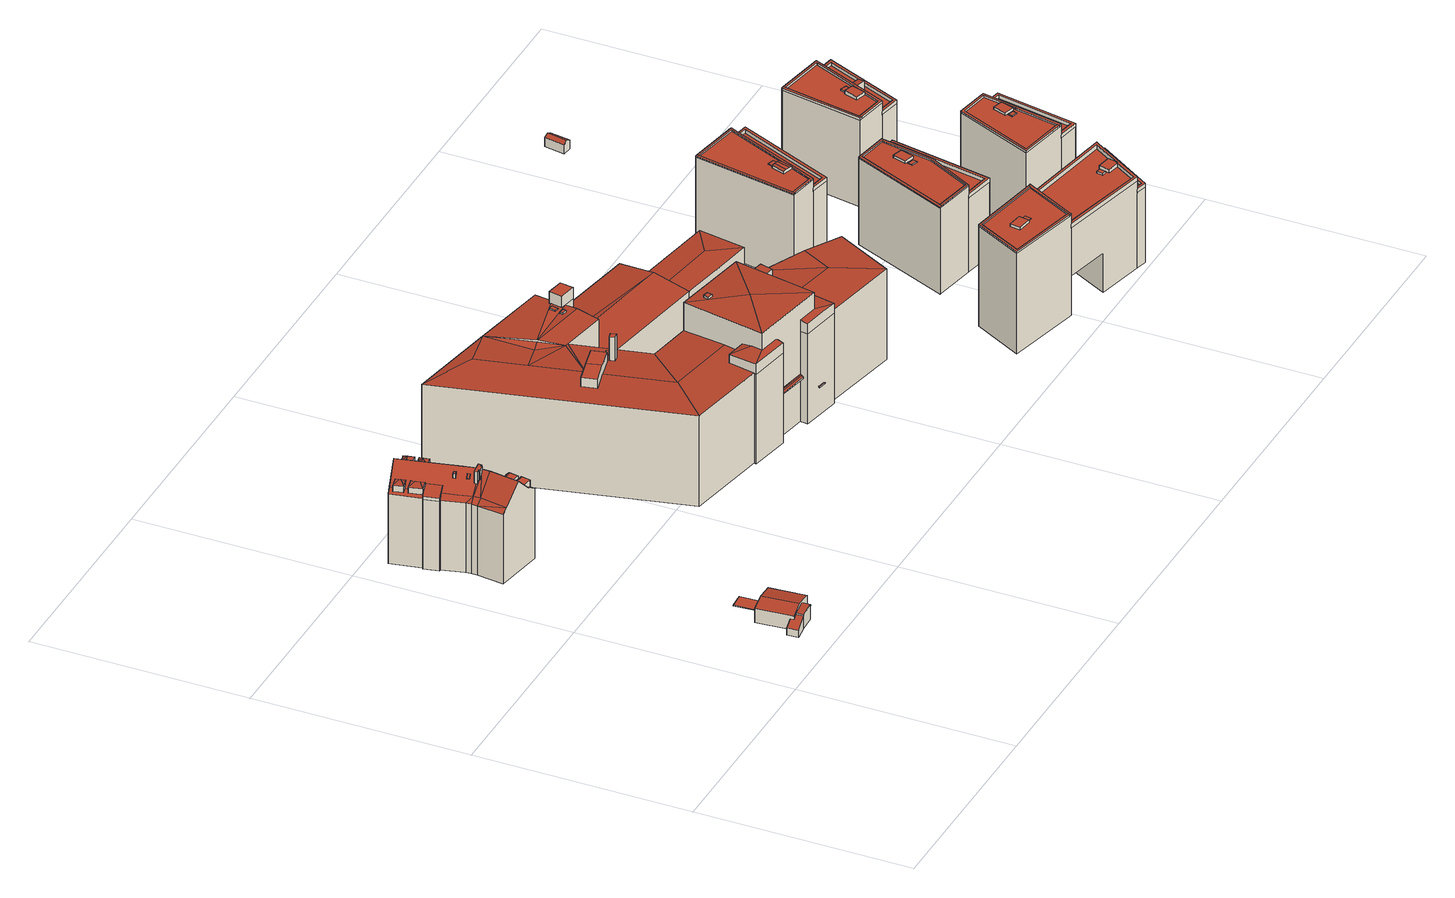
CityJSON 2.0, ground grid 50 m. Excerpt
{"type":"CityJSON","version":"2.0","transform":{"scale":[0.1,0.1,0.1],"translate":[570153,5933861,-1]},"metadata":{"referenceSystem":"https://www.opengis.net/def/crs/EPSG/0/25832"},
"CityObjects":{
"building1":{"type":"Building","attributes":{"Grundfläche 2D":"84.484835","Grundhöhe NN":"4.869"},"children":["building1-1","building1-2"],"geometry":[{"type":"Solid","lod":"3","boundaries":[[[[0,1,2,3,4,5]],[[3,2,6,7,8]],[[9,10,11,12]],[[13,14,15,16,17,18]],[[1,0,19,20,21,22,6,2]],[[17,8,7,6,22,23,18]],[[9,12,24,25,26,27,5,4,3,8,17,16]],[[0,5,27,19]],[[9,16,15,10]],[[10,15,28,29,11]],[[24,12,11,29,26,25]],[[13,18,23,30]],[[14,13,30,31]],[[15,14,31,28]],[[19,27,26,29,28,31,30,23,22,21,20]]]],"semantics":{"surfaces":[{"type":"RoofSurface"},{"type":"WallSurface"},{"type":"GroundSurface"}],"values":[[0,0,0,0,1,1,1,1,1,1,1,1,1,1,2]]}}]},
"building1-1":{"type":"BuildingInstallation","parents":["building1"],"geometry":[{"type":"MultiSurface","lod":"3","boundaries":[[[32,33,34,35,36]],[[37,38,34,33]],[[38,39,35,34]],[[39,40,36,35]],[[36,40,41,37,33,32]],[[39,38,37,41,40]]],"semantics":{"surfaces":[{"type":"RoofSurface"},{"type":"WallSurface"},{"type":"OuterCeilingSurface"}],"values":[0,1,1,1,1,2]}}]},
"building1-2":{"type":"BuildingInstallation","parents":["building1"],"geometry":[{"type":"MultiSurface","lod":"3","boundaries":[[[42,43,24,44]],[[25,45,44,24]],[[45,46,42,44]],[[46,47,43,42]],[[47,25,24,43]],[[47,46,45,25]]],"semantics":{"surfaces":[{"type":"RoofSurface"},{"type":"WallSurface"},{"type":"OuterCeilingSurface"}],"values":[0,1,1,1,1,2]}}]},
"building2":{"type":"Building","attributes":{"Grundfläche 2D":"326.654899","Grundhöhe NN":"5.136"},"children":["building2-1","building2-2","building2-3","building2-4","building2-5","building2-6","building2-7","building2-8","building2-9"],"geometry":[{"type":"MultiSurface","lod":"3","boundaries":[[[48,49,50,51,52,53,54]],[[55,56,57,58,59,60,61,62,63,64,65,66]],[[55,66,65,64,67,68,57,56]],[[69,70,71,58,72,73,74]],[[75,76,77,78,79,80,81,82]],[[83,84,85,86,87,88]],[[89,87,86]],[[89,90,91,87]],[[92,93,90]],[[93,91,90]],[[93,94,95,91]],[[96,97,98,99,100,101,95,94]],[[102,103,104,103,105,106,107,108,109,110,96,111,112]],[[108,107,106,101,100,99,98,97,96,110,109]],[[102,113,103]],[[103,113,114,106,105]],[[115,116,114]],[[116,106,114]],[[115,117,64,116]],[[67,64,117]],[[118,91,95]],[[119,120,118,121,122,123,87]],[[120,119,87,91,118]],[[124,125,126,122,127]],[[80,79,48,54,83,88,87,123,122,126,128,73,72,75,82,81]],[[62,61,60,59,58,71,70,69,74,73,128,126,128,63]],[[63,128,126,125,124]],[[64,63,124,116]],[[106,116,124,101]],[[95,101,124,127,122,121,118]],[[129,130,52,51]],[[84,83,54,53,52,130,85]],[[51,50,49,78,77,129]],[[76,75,72,58,57,68,131,132]],[[77,76,132,133]],[[129,77,133,134]],[[130,129,134,135]],[[85,130,135,136]],[[86,85,136,137]],[[89,86,137,138]],[[90,89,138,139]],[[92,90,139,140]],[[112,111,96,94,93,92,140,141]],[[113,102,112,141,142]],[[114,113,142,143]],[[115,114,143,144]],[[117,115,144,145]],[[68,67,117,145,131]],[[137,136,135,134,133,132,131,145,144,143,142,141,140,139,138]]],"semantics":{"surfaces":[{"type":"RoofSurface"},{"type":"WallSurface"},{"type":"GroundSurface"}],"values":[0,0,0,0,0,0,0,0,0,0,0,0,0,0,0,0,0,0,0,0,0,0,0,0,0,0,0,0,0,0,1,1,1,1,1,1,1,1,1,1,1,1,1,1,1,1,1,1,2]}}]},
"building2-1":{"type":"BuildingInstallation","parents":["building2"],"geometry":[{"type":"MultiSurface","lod":"3","boundaries":[[[146,147,148,149,150,151,152,153,154,155,156,157,158]],[[159,152,151,150,160,128]],[[123,119,161,153,152,159]],[[153,161,162,154]],[[163,156,155,154,162,120]],[[163,118,157,156]],[[158,157,118,164]],[[165,147,146,158,164,121]],[[160,150,149,148,147,165,127,125]]],"semantics":{"surfaces":[{"type":"RoofSurface"},{"type":"WallSurface"}],"values":[0,1,1,1,1,1,1,1,1]}}]},
"building2-2":{"type":"BuildingInstallation","parents":["building2"],"geometry":[{"type":"MultiSurface","lod":"3","boundaries":[[[166,167,168,169]],[[167,166,170,171]],[[168,167,171,172]],[[169,168,172,173]],[[166,169,173,170]]],"semantics":{"surfaces":[{"type":"RoofSurface"},{"type":"WallSurface"}],"values":[0,1,1,1,1]}}]},
"building2-3":{"type":"BuildingInstallation","parents":["building2"],"geometry":[{"type":"MultiSurface","lod":"3","boundaries":[[[174,175,176]],[[177,176,175,178]],[[179,180,178,175,174]],[[181,182,174,176,183]],[[179,174,182,184,185,109,98,186,180]],[[186,178,180]],[[187,177,178]],[[176,177,187,97,110,188,189,183]]],"semantics":{"surfaces":[{"type":"RoofSurface"},{"type":"WallSurface"}],"values":[0,0,0,1,1,1,1,1]}}]},
"building2-4":{"type":"BuildingInstallation","parents":["building2"],"geometry":[{"type":"MultiSurface","lod":"3","boundaries":[[[190,191,192,193]],[[193,192,194,195]],[[190,193,195,196]],[[191,190,196,197]],[[192,191,197,194]]],"semantics":{"surfaces":[{"type":"RoofSurface"},{"type":"WallSurface"}],"values":[0,1,1,1,1]}}]},
"building2-5":{"type":"BuildingInstallation","parents":["building2"],"geometry":[{"type":"MultiSurface","lod":"3","boundaries":[[[198,199,200]],[[201,202,203,204,200,199,205]],[[206,199,198]],[[207,208,209,210,205,199,206]],[[211,103,198,200]],[[206,198,103,212]],[[105,213,107,100,209,208,207,206,212]],[[203,202,214,99,108,104,211,200,204]]],"semantics":{"surfaces":[{"type":"RoofSurface"},{"type":"WallSurface"}],"values":[0,0,0,0,1,1,1,1]}}]},
"building2-6":{"type":"BuildingInstallation","parents":["building2"],"geometry":[{"type":"MultiSurface","lod":"3","boundaries":[[[215,216,217]],[[218,215,217,219]],[[218,219,220]],[[49,48,216,215]],[[218,220,80,221]],[[78,49,215,218,221]]],"semantics":{"surfaces":[{"type":"RoofSurface"},{"type":"WallSurface"}],"values":[0,0,0,1,1,1]}}]},
"building2-7":{"type":"BuildingInstallation","parents":["building2"],"geometry":[{"type":"MultiSurface","lod":"3","boundaries":[[[222,223,224]],[[223,225,226,224]],[[227,223,222]],[[228,229,227]],[[69,230,223,227,229,231]],[[223,230,74,225]],[[232,233,222,224]],[[233,66,61,228,227,222]],[[65,232,224,226,62]]],"semantics":{"surfaces":[{"type":"RoofSurface"},{"type":"WallSurface"}],"values":[0,0,0,0,0,0,1,1,1]}}]},
"building2-8":{"type":"BuildingInstallation","parents":["building2"],"geometry":[{"type":"MultiSurface","lod":"3","boundaries":[[[234,235,236,237,238]],[[239,240,241,242,234,238,70,243]],[[244,234,242]],[[245,246,235,234,244]],[[247,248,242,241,240,60,55]],[[244,242,248,249]],[[245,244,249,250,56,59,71,236,235,246]]],"semantics":{"surfaces":[{"type":"RoofSurface"},{"type":"WallSurface"}],"values":[0,0,0,0,1,1,1]}}]},
"building2-9":{"type":"BuildingInstallation","parents":["building2"],"geometry":[{"type":"MultiSurface","lod":"3","boundaries":[[[251,252,253,254]],[[255,256,257,253,252,258]],[[251,254,259]],[[259,260,251]],[[254,253,261,262]],[[262,81,260,259,254]],[[263,261,253,257,256,255,82]]],"semantics":{"surfaces":[{"type":"RoofSurface"},{"type":"WallSurface"}],"values":[0,0,0,0,1,1,1]}}]},
"building3":{"type":"Building","attributes":{"Grundfläche 2D":"3320.464426","Grundhöhe NN":"-0.001"},"children":["building3-1","building3-2","building3-3","building3-4","building3-5","building3-6","building3-7","building3-8","building3-9"],"geometry":[{"type":"Solid","lod":"3","boundaries":[[[[264,265,266,267,268]],[[264,269,270,271,265]],[[269,272,270]],[[273,274,275,276,277]],[[278,273,277,279]],[[280,281,282,283]],[[284,285,286,287]],[[288,289,290]],[[291,292,293,294,295,296,297,298,299]],[[288,298,297,296,300,289]],[[301,289,300]],[[302,303,304,305,306,307,308,309,310]],[[302,311,312,305,304,303]],[[305,312,313,314,315,316]],[[317,318,319]],[[320,321,322,323,324,325,318,317,326]],[[327,328,329,320,326,330]],[[329,331,332,320]],[[333,334,335,321,320,332,336,324]],[[337,324,336]],[[338,339,340,337]],[[340,325,337]],[[325,324,337]],[[319,340,339]],[[318,325,340,319]],[[341,342,343,344]],[[344,343,345,346]],[[347,348,319,343,342,349,350]],[[346,345,337,336,351]],[[352,353,354,355]],[[356,354,353]],[[357,358,356]],[[354,356,358,359,360],[361,362,363,364,365,366]],[[367,368,369,370,371,355,354,360]],[[372,373,374]],[[374,373,375]],[[376,373,372]],[[375,373,376]],[[377,378,379,380,381,382,383]],[[384,385,386,387,316]],[[388,386,385]],[[389,387,386,388]],[[270,272,328,327]],[[270,327,330,390,265,271]],[[390,391,266,265]],[[266,391,392,268,267]],[[335,334,279,277,276,275,322,321]],[[334,333,278,279]],[[333,324,323,274,273,278]],[[323,322,275,274]],[[342,341,281,280,349]],[[281,341,344,393,282]],[[393,394,283,282]],[[350,349,280,283,394]],[[365,364,285,284,366]],[[364,363,286,285]],[[363,362,287,286]],[[361,366,284,287,362]],[[395,396,397,294,293,292,291,299,398,399]],[[294,397,400,296,295]],[[370,300,296,400,371]],[[370,369,301,300]],[[369,368,289,301]],[[368,367,290,289]],[[371,400,401,402]],[[384,316,403,404,385]],[[388,385,404,405]],[[389,388,405,406]],[[356,353,352,407,408]],[[357,356,408,409]],[[359,358,357,409,410]],[[411,412,397,396,395,399,398,413,414,415,416,417]],[[397,412,401,400]],[[355,371,402,418]],[[352,355,418,407]],[[268,392,419,420,421,415,414,413,398,299,298,372,374,264]],[[290,367,360,359,376,372,298,288]],[[375,376,359,410,422,331]],[[328,272,269,264,374,375,331,329]],[[308,307,423,424]],[[314,381,380,315]],[[403,316,315,380,379,425]],[[423,307,306,305,316,387,389,406]],[[317,319,426,427]],[[326,317,427,428]],[[330,326,428,429]],[[390,330,429,430]],[[391,390,430,431]],[[419,392,391,431,421,420]],[[383,332,331,422,432,377]],[[332,383,382,336]],[[344,311,302,393]],[[393,302,310,394]],[[394,310,309,350]],[[433,348,347,350,309,308,424]],[[319,348,433,426]],[[339,338,337,345,343,319]],[[314,313,351,336,382,381]],[[344,346,351,313,312,311]],[[378,377,432,434]],[[379,378,434,425]],[[430,429,428,427,426,433,424,423,406,405,404,403,425,434,432,422,410,409,408,407,418,402,401,412,411,417,416,415,421,431]]]],"semantics":{"surfaces":[{"type":"RoofSurface"},{"type":"WallSurface"},{"type":"GroundSurface"}],"values":[[0,0,0,0,0,0,0,0,0,0,0,0,0,0,0,0,0,0,0,0,0,0,0,0,0,0,0,0,0,0,0,0,0,0,0,0,0,0,0,0,0,0,1,1,1,1,1,1,1,1,1,1,1,1,1,1,1,1,1,1,1,1,1,1,1,1,1,1,1,1,1,1,1,1,1,1,1,1,1,1,1,1,1,1,1,1,1,1,1,1,1,1,1,1,1,1,1,1,1,1,1,2]]}}]},
"building3-1":{"type":"BuildingInstallation","parents":["building3"],"geometry":[{"type":"MultiSurface","lod":"3","boundaries":[[[435,436,437,438]],[[438,437,439,440]],[[435,438,440,441]],[[436,435,441,442]],[[437,436,442,439]]],"semantics":{"surfaces":[{"type":"RoofSurface"},{"type":"WallSurface"}],"values":[0,1,1,1,1]}}]},
"building3-2":{"type":"BuildingInstallation","parents":["building3"],"geometry":[{"type":"MultiSurface","lod":"3","boundaries":[[[443,444,445,446]],[[446,445,447,448]],[[443,446,448,449]],[[444,443,449,450]],[[445,444,450,447]]],"semantics":{"surfaces":[{"type":"RoofSurface"},{"type":"WallSurface"}],"values":[0,1,1,1,1]}}]},
"building3-3":{"type":"BuildingInstallation","parents":["building3"],"geometry":[{"type":"MultiSurface","lod":"3","boundaries":[[[451,452,453,454]],[[454,453,455,456]],[[451,454,456,457]],[[452,451,457,458]],[[453,452,458,455]]],"semantics":{"surfaces":[{"type":"RoofSurface"},{"type":"WallSurface"}],"values":[0,1,1,1,1]}}]},
"building3-4":{"type":"BuildingInstallation","parents":["building3"],"geometry":[{"type":"MultiSurface","lod":"3","boundaries":[[[459,460,461,462]],[[462,461,463,464]],[[459,462,464,465]],[[460,459,465,466]],[[461,460,466,463]]],"semantics":{"surfaces":[{"type":"RoofSurface"},{"type":"WallSurface"}],"values":[0,1,1,1,1]}}]},
"building3-5":{"type":"BuildingInstallation","parents":["building3"],"geometry":[{"type":"MultiSurface","lod":"3","boundaries":[[[467,468,469,470,471,472,473,474]],[[475,470,469,468,467,476,304]],[[475,477,471,470]],[[477,478,303,479,474,473,472,471]],[[479,476,467,474]]],"semantics":{"surfaces":[{"type":"RoofSurface"},{"type":"WallSurface"}],"values":[0,1,1,1,1]}}]},
"building3-6":{"type":"BuildingInstallation","parents":["building3"],"geometry":[{"type":"MultiSurface","lod":"3","boundaries":[[[480,481,482,483]],[[483,482,484,485]],[[480,483,485,486]],[[481,480,486,487]],[[482,481,487,484]]],"semantics":{"surfaces":[{"type":"RoofSurface"},{"type":"WallSurface"}],"values":[0,1,1,1,1]}}]},
"building3-7":{"type":"BuildingInstallation","parents":["building3"],"geometry":[{"type":"MultiSurface","lod":"3","boundaries":[[[488,489,490,491]],[[492,493,491,490]],[[493,494,488,491]],[[494,495,489,488]],[[495,492,490,489]],[[495,494,493,492]]],"semantics":{"surfaces":[{"type":"RoofSurface"},{"type":"WallSurface"},{"type":"OuterCeilingSurface"}],"values":[0,1,1,1,1,2]}}]},
"building3-8":{"type":"BuildingInstallation","parents":["building3"],"geometry":[{"type":"MultiSurface","lod":"3","boundaries":[[[496,497,498,499]],[[500,501,499,498]],[[502,500,498,497]],[[501,503,496,499]],[[503,502,497,496]],[[502,503,501,500]]],"semantics":{"surfaces":[{"type":"RoofSurface"},{"type":"WallSurface"},{"type":"OuterCeilingSurface"}],"values":[0,1,1,1,1,2]}}]},
"building3-9":{"type":"BuildingInstallation","parents":["building3"],"geometry":[{"type":"MultiSurface","lod":"3","boundaries":[[[504,505,506,507]],[[508,504,507,509]],[[508,509,413]],[[508,413,419]],[[413,414,420,419]],[[414,413,509,507,506,510,511,512]],[[504,508,419,420,513,505]],[[506,505,513,510]],[[420,414,512,511,510,513]]],"semantics":{"surfaces":[{"type":"RoofSurface"},{"type":"WallSurface"},{"type":"OuterCeilingSurface"}],"values":[0,0,0,0,1,1,1,1,2]}}]},
"building4":{"type":"Building","attributes":{"Grundfläche 2D":"441.158643","Grundhöhe NN":"1.069"},"children":["building4-1","building4-2","building4-3","building4-4","building4-5"],"geometry":[{"type":"MultiSurface","lod":"3","boundaries":[[[514,515,516,517,518,519,520,521]],[[522,523,524,525,526,527,528,529,530]],[[531,532,533,534,535,536,537,538,539,540,541,542,543,544,545,546,547,548]],[[549,550,551,552]],[[553,554,555,556,557,558,559,560,561,562,563,564,565]],[[566,567,568,569,570,571,572,573,574,575,576]],[[577,578,517,516]],[[578,579,518,517]],[[579,580,519,518]],[[549,552,521,520]],[[514,521,552,551]],[[551,550,515,514]],[[556,581,526,525]],[[581,582,527,526]],[[582,562,528,527]],[[561,560,559,522,530,529]],[[523,522,559,558]],[[524,523,558,557]],[[583,584,542,541]],[[584,585,586,544,543,542]],[[586,587,588,546,545,544]],[[574,573,572,532,531,548]],[[571,589,533,532,572]],[[589,590,534,533]],[[590,591,535,534]],[[591,592,536,535]],[[567,566,538,537,536,592,568]],[[539,538,566,576]],[[579,578,593,594]],[[580,579,594,595]],[[578,577,596,593]],[[582,581,597,598]],[[599,600,601,602,564,563,562,582,598,603]],[[540,539,576,575,574,548,547,546,555,554,553,565,564,602,583,541]],[[546,588,604,605,606,607,556,555]],[[581,556,607,597]],[[550,549,520,519,586,585,584,516,515]],[[608,604,588,587,586,519,580,595,609,610]],[[584,583,602,611,612,596,577,516]],[[601,600,606,605]],[[612,611,608,610]],[[596,612,610,609,595,594,593]],[[598,597,607,606,600,599,603]],[[608,611,602,601,605,604]]],"semantics":{"surfaces":[{"type":"RoofSurface"},{"type":"WallSurface"},{"type":"GroundSurface"},{"type":"OuterCeilingSurface"}],"values":[0,0,0,0,0,0,1,1,1,1,1,1,1,1,1,1,1,1,1,1,1,1,1,1,1,1,1,1,1,1,1,1,1,1,1,1,1,1,1,1,1,2,2,3]}}]},
"building4-1":{"type":"BuildingInstallation","parents":["building4"],"geometry":[{"type":"MultiSurface","lod":"3","boundaries":[[[529,528,613,614,615,616,617,618,525,524]],[[564,565,553,554,555,618,617,616,615,614]],[[556,525,618,555]],[[557,561,529,524]],[[562,563,564,614,613,528]]],"semantics":{"surfaces":[{"type":"RoofSurface"},{"type":"WallSurface"}],"values":[0,1,1,1,1]}}]},
"building4-2":{"type":"BuildingInstallation","parents":["building4"],"geometry":[{"type":"MultiSurface","lod":"3","boundaries":[[[619,620,621,622]],[[623,624,620,619]],[[622,621,625,626]],[[619,622,626,623]],[[621,620,624,625]]],"semantics":{"surfaces":[{"type":"RoofSurface"},{"type":"WallSurface"}],"values":[0,1,1,1,1]}}]},
"building4-3":{"type":"BuildingInstallation","parents":["building4"],"geometry":[{"type":"MultiSurface","lod":"3","boundaries":[[[627,628,629,630,631]],[[627,631,632,633]],[[633,634,628,627]],[[634,635,629,628]],[[635,636,632,631,630,629]]],"semantics":{"surfaces":[{"type":"RoofSurface"},{"type":"WallSurface"}],"values":[0,1,1,1,1]}}]},
"building4-4":{"type":"BuildingInstallation","parents":["building4"],"geometry":[{"type":"MultiSurface","lod":"3","boundaries":[[[592,591,590,589,637,638,639]],[[640,568,592,639]],[[571,641,637,589]],[[641,642,638,637]],[[642,640,639,638]]],"semantics":{"surfaces":[{"type":"RoofSurface"},{"type":"WallSurface"}],"values":[0,1,1,1,1]}}]},
"building4-5":{"type":"BuildingInstallation","parents":["building4"],"geometry":[{"type":"MultiSurface","lod":"3","boundaries":[[[643,644,645,646]],[[647,648,646,645]],[[643,646,648,649]],[[649,650,644,643]],[[645,644,650,647]]],"semantics":{"surfaces":[{"type":"RoofSurface"},{"type":"WallSurface"}],"values":[0,1,1,1,1]}}]},
"building5":{"type":"Building","attributes":{"Grundfläche 2D":"359.126870","Grundhöhe NN":"4.534"},"children":["building5-1","building5-2"],"geometry":[{"type":"Solid","lod":"3","boundaries":[[[[651,652,653,654,655,656,657,658,659,660]],[[661,662,663,664,665,666,667,668,669]],[[670,669,668,671,672,673,674,663,662,675]],[[676,677,678,679,680,681]],[[682,683,684,685,686]],[[687,654,653,652,688,689]],[[687,690,655,654]],[[690,691,656,655]],[[658,657,678,677]],[[659,658,677,676]],[[676,681,660,659]],[[692,693,665,664]],[[693,694,695,667,666,665]],[[695,696,668,667]],[[669,684,683,661]],[[682,662,661,683]],[[697,692,664,663]],[[696,698,671,668]],[[698,699,700,673,672,671]],[[700,701,674,673]],[[701,697,663,674]],[[675,662,682,686]],[[686,685,670,675]],[[669,670,685,684]],[[690,687,702,703]],[[691,690,703,704]],[[687,689,688,705,706,702]],[[707,695,694,693,708,709]],[[705,688,652,698,696,695,707,710]],[[660,681,680,700,699,698,652,651]],[[700,680,679,701]],[[697,701,679,678,657]],[[692,697,657,656]],[[692,656,691,704,708,693]],[[702,706,705,710,707,709,708,704,703]]]],"semantics":{"surfaces":[{"type":"RoofSurface"},{"type":"WallSurface"},{"type":"GroundSurface"}],"values":[[0,0,0,0,0,1,1,1,1,1,1,1,1,1,1,1,1,1,1,1,1,1,1,1,1,1,1,1,1,1,1,1,1,1,2]]}}]},
"building5-1":{"type":"BuildingInstallation","parents":["building5"],"geometry":[{"type":"MultiSurface","lod":"3","boundaries":[[[711,712,713,714]],[[715,716,712,711]],[[716,717,713,712]],[[717,718,714,713]],[[711,714,718,715]]],"semantics":{"surfaces":[{"type":"RoofSurface"},{"type":"WallSurface"}],"values":[0,1,1,1,1]}}]},
"building5-2":{"type":"BuildingInstallation","parents":["building5"],"geometry":[{"type":"MultiSurface","lod":"3","boundaries":[[[719,720,721,722]],[[722,721,723,724]],[[719,722,724,725]],[[720,719,725,726]],[[721,720,726,723]]],"semantics":{"surfaces":[{"type":"RoofSurface"},{"type":"WallSurface"}],"values":[0,1,1,1,1]}}]},
"building6":{"type":"Building","attributes":{"Grundfläche 2D":"359.725654","Grundhöhe NN":"4.235"},"children":["building6-1","building6-2"],"geometry":[{"type":"Solid","lod":"3","boundaries":[[[[727,728,729,730,731,732,733,734,735,736,737,738,739,740]],[[734,733,727,740,741,742]],[[743,744,745,746,747,748,749,750,751,752,753]],[[754,755,756,757,758,759,760]],[[761,762,763,764,765,766]],[[728,727,760,759]],[[759,758,757,756,755,732,731,730,729,728]],[[733,732,755,754]],[[767,735,734,768]],[[767,769,770,771,738,737,736,735]],[[771,772,773,740,739,738]],[[774,768,734,742]],[[733,754,760,727]],[[773,775,741,740]],[[775,774,742,741]],[[776,777,778,779,749,748,747,746]],[[779,780,750,749]],[[780,781,751,750]],[[762,761,766,743,753,752]],[[744,743,766,765]],[[765,764,745,744]],[[775,773,772,771,751,781,782,783,784]],[[774,775,784,785]],[[767,768,774,785,786]],[[745,764,763,762,752,751,771,770,769,767,786,776,746]],[[780,779,787,788]],[[781,780,788,782]],[[779,778,777,776,786,789,790,787]],[[783,782,788,787,790,789,786,785,784]]]],"semantics":{"surfaces":[{"type":"RoofSurface"},{"type":"WallSurface"},{"type":"GroundSurface"}],"values":[[0,0,0,0,0,1,1,1,1,1,1,1,1,1,1,1,1,1,1,1,1,1,1,1,1,1,1,1,2]]}}]},
"building6-1":{"type":"BuildingInstallation","parents":["building6"],"geometry":[{"type":"MultiSurface","lod":"3","boundaries":[[[791,792,793,794]],[[795,796,792,791]],[[796,797,793,792]],[[797,798,794,793]],[[791,794,798,795]]],"semantics":{"surfaces":[{"type":"RoofSurface"},{"type":"WallSurface"}],"values":[0,1,1,1,1]}}]},
"building6-2":{"type":"BuildingInstallation","parents":["building6"],"geometry":[{"type":"MultiSurface","lod":"3","boundaries":[[[799,800,801,802,803]],[[801,800,804,805]],[[806,807,805,804]],[[804,800,799,808,758,729,806]],[[809,807,806,729,758]],[[807,809,810,811,812,803,802,801,805]],[[812,808,799,803]]],"semantics":{"surfaces":[{"type":"RoofSurface"},{"type":"WallSurface"}],"values":[0,0,0,1,1,1,1]}}]},
"building7":{"type":"Building","attributes":{"Grundfläche 2D":"297.508165","Grundhöhe NN":"1.286"},"children":["building7-1","building7-2"],"geometry":[{"type":"Solid","lod":"3","boundaries":[[[[813,814,815,816,817,818,819,820,821,822,823]],[[824,819,818,825,826,823,822,827]],[[828,829,830,831,832,833,834,835]],[[836,837,838,839,840,841,842,843,844]],[[845,846,847,848]],[[849,850,821,820]],[[850,851,822,821]],[[844,843,813,823]],[[843,842,814,813]],[[840,816,815,814,842,841]],[[840,839,817,816]],[[839,838,818,817]],[[852,849,820,819]],[[825,818,838,837]],[[826,825,837,836]],[[823,826,836,844]],[[851,853,827,822]],[[853,854,824,827]],[[854,852,819,824]],[[855,856,829,828]],[[856,857,830,829]],[[857,858,831,830]],[[833,832,847,846]],[[834,833,846,845]],[[845,848,835,834]],[[849,852,854,859,860,855,828]],[[848,847,832,831,850,849,828,835]],[[851,850,831,858,861,862,853]],[[854,853,862,859]],[[857,856,863,864]],[[858,857,864,861]],[[856,855,860,863]],[[859,862,861,864,863,860]]]],"semantics":{"surfaces":[{"type":"RoofSurface"},{"type":"WallSurface"},{"type":"GroundSurface"}],"values":[[0,0,0,0,0,1,1,1,1,1,1,1,1,1,1,1,1,1,1,1,1,1,1,1,1,1,1,1,1,1,1,1,2]]}}]},
"building7-1":{"type":"BuildingInstallation","parents":["building7"],"geometry":[{"type":"MultiSurface","lod":"3","boundaries":[[[865,866,867,868]],[[865,868,869,870]],[[870,871,866,865]],[[867,866,871,872]],[[872,869,868,867]]],"semantics":{"surfaces":[{"type":"RoofSurface"},{"type":"WallSurface"}],"values":[0,1,1,1,1]}}]},
"building7-2":{"type":"BuildingInstallation","parents":["building7"],"geometry":[{"type":"MultiSurface","lod":"3","boundaries":[[[873,874,875,876]],[[876,875,877,878]],[[873,876,878,879]],[[874,873,879,880]],[[875,874,880,877]]],"semantics":{"surfaces":[{"type":"RoofSurface"},{"type":"WallSurface"}],"values":[0,1,1,1,1]}}]},
"building8":{"type":"Building","attributes":{"Grundfläche 2D":"10.419592","Grundhöhe NN":"4.836"},"geometry":[{"type":"Solid","lod":"3","boundaries":[[[[881,882,883,884]],[[885,881,884,886]],[[886,884,883,887,888]],[[885,886,888,889]],[[882,881,885,889,890]],[[883,882,890,887]],[[888,887,890,889]]]],"semantics":{"surfaces":[{"type":"RoofSurface"},{"type":"WallSurface"},{"type":"GroundSurface"}],"values":[[0,0,1,1,1,1,2]]}}]},
"building9":{"type":"Building","attributes":{"Grundfläche 2D":"299.231883","Grundhöhe NN":"4.235"},"children":["building9-1","building9-2","building9-3"],"geometry":[{"type":"Solid","lod":"3","boundaries":[[[[891,892,893,894,895,896]],[[897,898,899,900,901,894,893,902,903,904,892,891,905]],[[906,907,908,909,910,911,912,913,914,915]],[[916,917,918,919,920]],[[921,922,923,924]],[[925,926,891,896]],[[892,919,918,893]],[[927,928,895,894]],[[928,925,896,895]],[[902,893,918,917]],[[917,916,903,902]],[[916,920,904,903]],[[892,904,920,919]],[[926,929,930,897,905,891]],[[930,931,932,933,900,899,898,897]],[[933,934,901,900]],[[934,927,894,901]],[[922,921,911,910]],[[912,911,921,924]],[[913,912,924,923]],[[935,936,937,907,906,915]],[[937,938,908,907]],[[939,909,908,938]],[[940,935,915,930,929,926,925,941,942]],[[913,923,922,910,933,932,931,930,915,914]],[[934,933,910,909]],[[927,934,909,939,943,944,928]],[[925,928,944,941]],[[939,938,945,943]],[[946,937,936,935,940,947]],[[938,937,946,945]],[[944,943,945,946,947,940,942,941]]]],"semantics":{"surfaces":[{"type":"RoofSurface"},{"type":"WallSurface"},{"type":"GroundSurface"}],"values":[[0,0,0,0,0,1,1,1,1,1,1,1,1,1,1,1,1,1,1,1,1,1,1,1,1,1,1,1,1,1,1,2]]}}]},
"building9-1":{"type":"BuildingInstallation","parents":["building9"],"geometry":[{"type":"MultiSurface","lod":"3","boundaries":[[[948,949,950,951]],[[952,953,949,948]],[[950,949,953,954]],[[954,955,951,950]],[[948,951,955,952]]],"semantics":{"surfaces":[{"type":"RoofSurface"},{"type":"WallSurface"}],"values":[0,1,1,1,1]}}]},
"building9-2":{"type":"BuildingInstallation","parents":["building9"],"geometry":[{"type":"MultiSurface","lod":"3","boundaries":[[[956,957,958,959]],[[959,958,960,961]],[[956,959,961,962]],[[957,956,962,963]],[[958,957,963,960]]],"semantics":{"surfaces":[{"type":"RoofSurface"},{"type":"WallSurface"}],"values":[0,1,1,1,1]}}]},
"building9-3":{"type":"BuildingInstallation","parents":["building9"],"geometry":[{"type":"MultiSurface","lod":"3","boundaries":[[[964,965,966,967]],[[967,966,968,969]],[[969,970,964,967]],[[970,971,965,964]],[[966,965,971,968]]],"semantics":{"surfaces":[{"type":"RoofSurface"},{"type":"WallSurface"}],"values":[0,1,1,1,1]}}]}
},
"vertices":[
[207,157,93],[166,153,100],[162,153,101],[170,68,101],[196,70,97],[214,72,93],[125,149,93],[132,72,93],[133,64,93],[145,65,93],[146,48,93],[183,51,96],[182,69,96],[110,70,76],[113,44,76],[146,48,90],[145,65,90],[133,64,85],[132,72,85],[207,157,59],[166,153,59],[162,153,59],[125,149,59],[132,72,59],[182,69,88],[182,69,82],[182,69,59],[214,72,59],[146,48,59],[183,51,59],[110,70,59],[113,44,59],
[162,153,85],[166,153,85],[164,202,85],[129,199,85],[133,150,85],[166,153,83],[164,202,83],[129,199,83],[133,150,83],[162,153,83],
[197,56,84],[196,70,84],[183,55,88],[183,55,82],[197,56,82],[196,70,82],
[46,856,251],[27,852,243],[20,850,241],[16,849,239],[24,814,239],[28,815,241],[54,821,251],[115,915,240],[109,938,240],[107,946,240],[97,944,246],[99,935,246],[105,912,246],[107,903,246],[113,881,246],[133,799,246],[143,800,240],[123,883,240],[117,905,240],[135,886,234],[120,949,234],[96,892,259],[96,912,254],[97,935,248],[61,935,282],[94,794,282],[96,887,260],[18,925,240],[4,921,232],[20,850,232],[27,852,236],[35,854,240],[28,884,240],[26,894,240],[20,916,240],[43,819,240],[36,817,237],[28,815,232],[41,763,232],[58,754,240],[50,786,240],[42,751,232],[42,737,232],[59,738,240],[35,676,232],[49,674,240],[91,666,282],[101,736,282],[126,660,246],[127,668,246],[131,691,246],[132,697,246],[135,719,246],[136,730,246],[152,687,234],[150,701,236],[142,696,240],[148,717,239],[146,728,240],[143,718,241],[137,696,243],[135,690,244],[129,668,246],[137,658,240],[147,656,234],[158,726,234],[160,742,234],[160,768,234],[148,766,240],[155,802,234],[101,753,282],[78,753,259],[85,753,266],[101,757,282],[101,759,282],[77,756,259],[138,764,246],[105,763,278],[101,763,282],[105,760,279],[101,764,282],[16,849,232],[24,814,232],[120,949,61],[4,921,61],[20,850,61],[16,849,61],[24,814,61],[28,815,61],[41,763,61],[42,751,61],[42,737,61],[35,676,61],[147,656,61],[158,726,61],[160,742,61],[160,768,61],[155,802,61],
[101,757,289],[105,757,289],[105,760,289],[105,763,289],[105,764,289],[101,764,289],[77,761,289],[78,753,289],[85,754,289],[85,753,289],[85,751,289],[101,753,289],[100,757,289],[77,761,260],[105,764,278],[78,753,260],[85,754,266],[85,751,266],[100,757,281],[105,757,278],
[80,772,266],[87,774,273],[86,780,273],[78,778,266],[80,772,265],[87,774,272],[86,780,272],[78,778,265],
[149,688,253],[136,679,262],[145,666,253],[121,669,253],[114,682,262],[148,688,253],[125,692,253],[147,678,236],[149,688,236],[145,666,236],[148,688,236],[141,689,240],[125,692,252],[121,669,252],[138,667,240],[141,666,239],
[80,808,274],[71,806,274],[72,800,274],[81,803,274],[72,800,264],[81,803,273],[80,808,273],[71,806,264],
[150,701,253],[140,708,262],[149,694,253],[121,706,258],[125,698,253],[126,698,253],[132,697,253],[118,711,262],[153,717,253],[145,718,253],[135,719,253],[129,720,253],[128,720,253],[149,694,236],[153,717,236],[145,718,240],[126,698,252],
[27,852,250],[47,857,253],[45,868,253],[20,883,250],[43,877,253],[40,887,253],[20,883,236],
[125,907,253],[116,894,261],[130,885,253],[105,880,253],[106,879,253],[107,903,253],[101,901,253],[97,894,257],[94,888,261],[97,893,258],[130,885,237],[125,907,237],
[109,926,261],[97,935,253],[93,934,253],[88,923,259],[87,920,261],[97,911,253],[98,911,253],[105,912,253],[123,916,253],[97,912,254],[117,940,253],[111,938,253],[109,938,253],[121,916,237],[123,916,237],[117,940,237],[111,938,240],
[36,907,253],[36,909,253],[12,915,250],[18,892,250],[33,919,253],[20,916,251],[19,916,251],[36,910,253],[19,892,251],[38,897,253],[12,915,236],[18,892,236],[19,916,239],
[772,432,260],[725,423,256],[819,406,256],[822,420,259],[822,423,260],[777,458,260],[735,489,256],[726,429,256],[781,481,256],[577,740,259],[527,728,257],[535,694,257],[585,706,259],[586,706,259],[627,752,257],[635,718,257],[781,917,263],[775,886,263],[815,879,263],[820,910,263],[1064,544,251],[1069,573,253],[1030,580,253],[1025,551,251],[960,423,260],[1009,440,256],[964,449,256],[906,405,259],[906,403,259],[905,400,258],[904,390,256],[959,380,256],[996,373,256],[994,374,256],[955,399,260],[906,408,260],[1000,394,256],[1001,394,256],[815,879,157],[825,876,157],[836,874,157],[1076,817,160],[1080,838,157],[1092,902,148],[799,954,148],[792,915,153],[820,910,153],[787,884,157],[784,866,160],[772,801,151],[770,801,151],[766,778,148],[1059,729,148],[401,1029,232],[523,972,237],[616,991,232],[621,553,237],[585,706,237],[535,694,235],[527,728,235],[577,740,237],[550,857,237],[534,464,232],[735,489,235],[781,481,235],[789,524,237],[726,429,232],[808,626,232],[705,644,232],[627,752,235],[635,718,235],[586,706,237],[664,820,232],[656,822,232],[642,879,233],[642,880,233],[614,872,233],[775,886,236],[780,912,235],[642,880,238],[787,884,236],[642,879,238],[782,854,238],[799,954,232],[800,958,232],[781,917,234],[792,915,234],[772,801,232],[1260,478,232],[1175,522,237],[1137,452,237],[1189,344,232],[1077,573,232],[1078,577,232],[1031,585,232],[991,592,232],[971,484,237],[1046,547,233],[1025,551,234],[1030,580,232],[1069,573,232],[1067,565,232],[1064,544,233],[964,449,235],[1009,440,235],[1001,394,233],[1000,394,233],[998,380,232],[955,399,301],[881,509,310],[772,432,301],[808,626,301],[991,592,301],[746,637,121],[772,777,121],[773,777,121],[766,778,121],[770,801,121],[664,820,121],[705,644,121],[1184,707,148],[1254,695,148],[1202,761,152],[1069,782,152],[1273,805,148],[1080,838,148],[725,423,231],[819,406,231],[822,423,232],[815,879,236],[820,910,234],[906,403,232],[905,400,232],[904,390,232],[906,408,232],[906,405,232],[996,373,232],[996,373,10],[998,380,10],[1059,729,10],[1254,695,10],[1273,805,10],[1080,838,10],[1260,478,10],[1077,573,10],[1078,577,10],[991,592,10],[905,400,10],[904,390,10],[906,408,128],[906,408,119],[906,408,10],[906,405,10],[906,403,10],[1189,344,10],[822,423,128],[822,423,119],[822,423,10],[808,626,10],[1092,902,10],[799,954,10],[773,777,10],[616,991,10],[401,1029,10],[534,464,10],[726,429,10],[725,423,10],[819,406,10],[746,637,10],[800,958,10],[772,777,10],
[670,737,235],[658,734,235],[661,722,235],[673,725,235],[661,722,233],[673,725,232],[670,737,232],[658,734,233],
[769,905,238],[759,907,238],[756,892,238],[766,890,238],[756,892,236],[766,890,236],[769,905,235],[759,907,235],
[753,880,240],[751,873,240],[763,870,240],[765,878,240],[763,870,237],[765,878,236],[753,880,236],[751,873,237],
[839,595,309],[836,583,309],[848,580,309],[851,592,309],[848,580,304],[851,592,303],[839,595,303],[836,583,304],
[835,869,160],[836,874,159],[836,876,159],[837,881,159],[826,883,159],[825,877,159],[825,876,159],[824,871,160],[837,881,156],[835,869,158],[826,883,156],[825,877,157],[824,871,158],
[654,720,292],[641,717,292],[644,704,292],[657,707,292],[644,704,234],[657,707,234],[654,720,234],[641,717,234],
[1232,609,98],[1247,696,98],[1184,707,106],[1169,620,106],[1184,707,96],[1169,620,96],[1232,609,96],[1247,696,96],
[939,379,83],[958,376,83],[959,380,83],[940,383,83],[959,380,81],[940,383,81],[958,376,81],[939,379,81],
[821,418,124],[821,415,121],[905,400,122],[906,403,124],[822,420,126],[906,405,126],[905,400,119],[906,403,119],[906,405,119],[821,415,119],
[1719,13,216],[1699,18,216],[1696,12,216],[1722,6,216],[1806,137,216],[1778,142,216],[1775,137,216],[1795,133,216],[1314,107,271],[1368,211,271],[1536,180,271],[1539,185,271],[1365,217,271],[1305,103,271],[1475,63,271],[1478,69,271],[1476,69,271],[1544,178,246],[1768,137,246],[1733,83,246],[1734,82,246],[1727,71,246],[1726,71,246],[1694,21,246],[1693,19,246],[1485,68,246],[1483,66,246],[1481,62,246],[1696,12,246],[1775,137,246],[1778,142,246],[1776,142,246],[1545,184,246],[1544,183,246],[1542,178,246],[1775,137,207],[1699,18,207],[1719,13,207],[1795,133,207],[1541,177,268],[1544,183,268],[1545,184,268],[1539,185,268],[1536,180,268],[1368,211,268],[1314,107,268],[1476,69,268],[1478,69,268],[1475,63,268],[1476,63,268],[1481,62,268],[1483,66,268],[1693,19,236],[1694,21,236],[1726,71,236],[1727,71,236],[1734,82,236],[1733,83,236],[1768,137,236],[1544,178,236],[1542,178,236],[1541,177,236],[1485,68,236],[1696,12,207],[1722,6,207],[1806,137,207],[1778,142,207],[1365,217,268],[1305,103,268],[1481,62,236],[1696,12,236],[1775,137,236],[1778,142,236],[1776,142,236],[1545,184,236],[1733,83,244],[1734,82,244],[1727,71,244],[1726,71,244],[1722,6,21],[1806,137,21],[1778,142,21],[1696,12,21],[1365,217,21],[1305,103,21],[1476,63,21],[1480,62,21],[1480,62,118],[1481,62,118],[1475,63,21],[1545,184,118],[1544,184,118],[1544,184,21],[1539,185,21],[1652,164,118],[1776,142,21],[1652,164,21],[1586,38,118],[1586,38,21],
[1476,63,271],[1481,62,271],[1483,66,271],[1541,177,271],[1544,183,271],[1545,184,271],
[1437,146,269],[1426,147,269],[1424,132,269],[1434,130,269],[1437,146,268],[1426,147,268],[1424,132,268],[1434,130,268],
[1390,158,274],[1386,133,274],[1419,128,274],[1420,133,274],[1423,153,274],[1423,153,268],[1390,158,268],[1386,133,268],[1419,128,268],[1420,133,268],
[1735,96,244],[1703,102,244],[1698,77,244],[1698,77,236],[1735,96,236],[1703,102,236],
[1698,98,240],[1687,100,240],[1685,85,240],[1695,83,240],[1685,85,236],[1695,83,236],[1698,98,236],[1687,100,236],
[1493,302,246],[1491,298,246],[1494,298,246],[1564,285,246],[1608,525,246],[1571,532,246],[1570,527,246],[1601,520,246],[1559,293,246],[1495,304,246],[1494,540,270],[1564,527,270],[1570,527,270],[1571,532,270],[1490,546,270],[1392,318,270],[1392,317,270],[1397,316,270],[1400,321,270],[1489,304,270],[1491,298,270],[1493,302,270],[1548,405,270],[1570,526,270],[1543,408,270],[1559,293,237],[1601,520,237],[1570,527,237],[1570,526,237],[1548,405,237],[1495,304,237],[1564,527,267],[1494,540,267],[1400,321,267],[1489,304,267],[1543,408,267],[1564,285,237],[1491,298,237],[1494,298,237],[1608,525,237],[1571,532,237],[1571,532,267],[1490,546,267],[1392,318,267],[1392,317,267],[1397,316,267],[1570,527,267],[1491,298,267],[1493,302,267],[1548,405,267],[1570,526,267],[1564,285,55],[1608,525,55],[1571,532,55],[1491,298,55],[1494,298,55],[1392,317,55],[1490,546,55],[1392,318,55],[1397,316,55],
[1512,451,274],[1535,444,274],[1544,475,274],[1521,482,274],[1512,451,267],[1535,444,267],[1544,475,267],[1521,482,267],
[1514,446,269],[1512,435,269],[1526,431,269],[1529,441,269],[1526,431,267],[1529,441,267],[1514,446,267],[1512,435,267],
[1358,845,270],[1471,824,270],[1397,654,270],[1397,653,270],[1376,606,270],[1376,604,270],[1316,615,270],[1315,609,270],[1379,598,270],[1475,822,270],[1476,823,270],[1478,828,270],[1477,829,270],[1359,850,270],[1353,851,270],[1310,610,270],[1517,815,246],[1423,597,246],[1382,604,246],[1379,598,246],[1381,598,246],[1422,590,246],[1427,589,246],[1526,819,246],[1478,828,246],[1476,823,246],[1477,823,246],[1316,615,267],[1376,604,267],[1376,606,267],[1397,653,267],[1397,654,267],[1471,824,267],[1358,845,267],[1477,823,237],[1476,823,237],[1475,822,237],[1382,604,237],[1423,597,237],[1517,815,237],[1379,598,267],[1315,609,267],[1475,822,267],[1476,823,267],[1478,828,267],[1477,829,267],[1359,850,267],[1310,610,267],[1353,851,267],[1379,598,237],[1381,598,237],[1422,590,237],[1427,589,237],[1526,819,237],[1478,828,237],[1478,828,52],[1477,829,52],[1353,851,52],[1310,610,52],[1379,598,52],[1427,589,52],[1526,819,52],[1381,598,52],[1422,590,52],
[1388,695,269],[1403,690,269],[1406,700,269],[1391,705,269],[1388,695,267],[1403,690,267],[1406,700,267],[1391,705,267],
[1373,661,273],[1381,659,274],[1390,690,274],[1387,691,274],[1382,692,273],[1390,656,274],[1399,688,274],[1397,654,273],[1406,686,273],[1373,661,267],[1406,686,267],[1390,690,267],[1387,691,267],[1382,692,267],
[1836,385,241],[1837,385,241],[1831,351,241],[1831,349,241],[1829,349,241],[1810,246,241],[1809,240,241],[1815,239,241],[1850,432,241],[1844,433,241],[1843,427,241],[1693,262,241],[1701,266,241],[1776,439,241],[1772,446,241],[1815,239,215],[1865,230,215],[1900,422,215],[1850,432,215],[1849,425,215],[1893,417,215],[1860,238,215],[1816,246,215],[1776,439,237],[1701,266,237],[1810,246,237],[1829,349,237],[1831,349,237],[1831,351,237],[1837,385,237],[1836,385,237],[1843,427,237],[1860,238,207],[1893,417,207],[1849,425,207],[1816,246,207],[1815,239,237],[1850,432,237],[1844,433,237],[1809,240,237],[1772,446,237],[1693,262,237],[1815,239,207],[1865,230,207],[1900,422,207],[1850,432,207],[1693,262,23],[1815,239,23],[1850,432,23],[1772,446,23],[1865,230,23],[1900,422,23],
[1834,383,243],[1811,390,243],[1801,359,243],[1825,352,243],[1825,352,237],[1834,383,237],[1811,390,237],[1801,359,237],
[1805,354,239],[1802,344,239],[1816,340,239],[1819,350,239],[1816,340,237],[1819,350,237],[1805,354,237],[1802,344,237],
[1555,1279,85],[1544,1281,80],[1536,1233,80],[1547,1232,85],[1565,1277,80],[1557,1230,80],[1536,1233,58],[1557,1230,58],[1565,1277,58],[1544,1281,58],
[1625,602,271],[1626,608,271],[1659,789,271],[1660,795,271],[1655,796,271],[1620,603,271],[1697,589,271],[1699,594,271],[1700,596,271],[1773,767,271],[1776,774,271],[1768,770,271],[1768,769,271],[1694,596,271],[1693,590,271],[1698,589,245],[1748,580,245],[1827,765,245],[1776,774,245],[1773,767,245],[1818,760,245],[1744,587,245],[1700,596,245],[1699,594,245],[1697,589,245],[1768,769,266],[1768,770,266],[1659,789,266],[1626,608,266],[1694,596,266],[1818,760,237],[1773,767,237],[1700,596,237],[1744,587,237],[1620,603,266],[1625,602,266],[1660,795,266],[1655,796,266],[1693,590,266],[1697,589,266],[1699,594,266],[1700,596,266],[1773,767,266],[1776,774,266],[1697,589,237],[1698,589,237],[1748,580,237],[1827,765,237],[1776,774,237],[1697,589,52],[1620,603,52],[1693,590,52],[1776,774,52],[1655,796,52],[1827,765,52],[1748,580,52],[1698,589,52],
[1685,641,274],[1708,634,274],[1718,666,274],[1695,673,274],[1685,641,266],[1708,634,266],[1718,666,266],[1695,673,266],
[1700,675,270],[1714,671,270],[1717,680,270],[1703,685,270],[1717,680,266],[1703,685,266],[1700,675,266],[1714,671,266],
[1771,677,256],[1739,685,256],[1733,670,259],[1764,661,259],[1733,670,237],[1764,661,237],[1771,677,237],[1739,685,237]
]}
